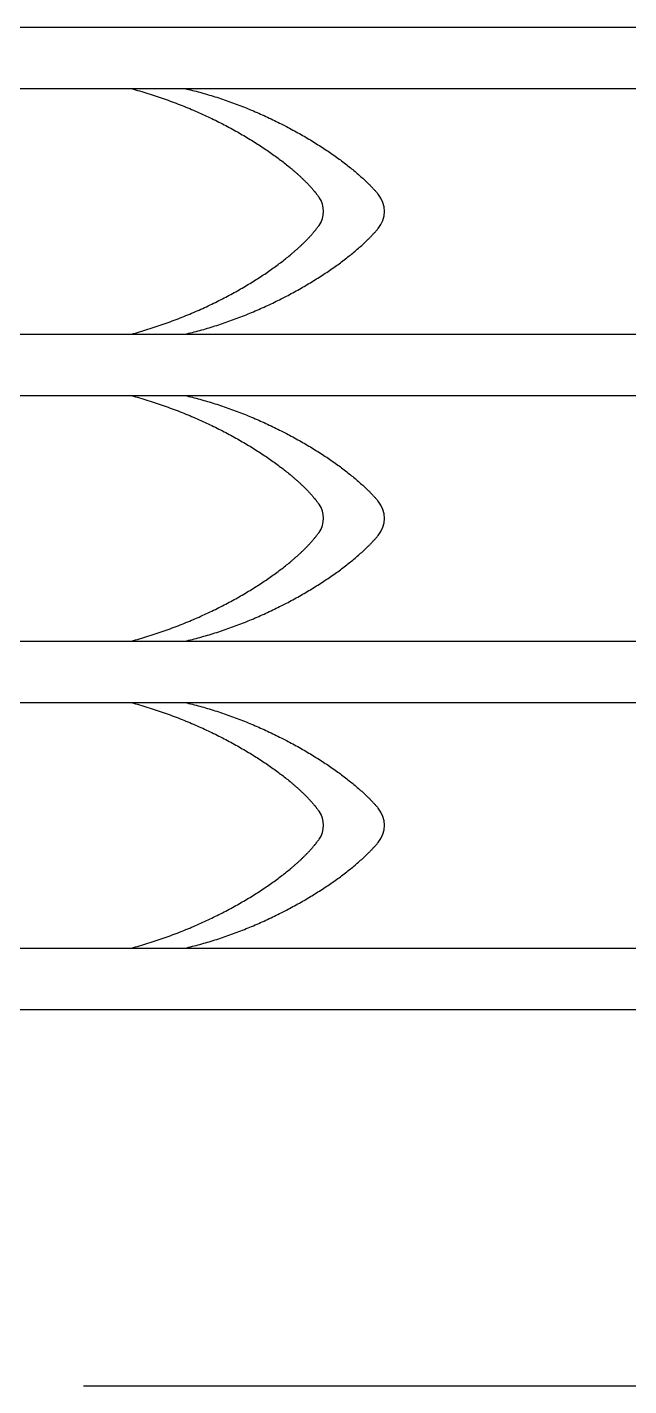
# Model space of a CAD drawing. Extents: x -111 to 2985, y -118 to 122.
# Drawn here: x 81.67 to 96.61, y -39.64 to -5.93 of the extents above; entities that cross this region are included whole.
import ezdxf

# ---------------------------------------------------------------- set-up
doc = ezdxf.new("R2010")
doc.units = 0
doc.layers.add('LAYER_03', color=5, linetype='CONTINUOUS')

msp = doc.modelspace()

# ---------------------------------------------------------------- linework, layer by layer
at = {"layer": 'LAYER_03'}
for points in [[(39.763, -5.931), (115.933, -5.931)], [(39.763, -7.454), (115.933, -7.454)], [(84.256, -7.454), (84.309, -7.468), (84.361, -7.483), (84.413, -7.498), (84.465, -7.513), (84.517, -7.528), (84.569, -7.543), (84.621, -7.559), (84.672, -7.575), (84.723, -7.591), (84.774, -7.607), (84.825, -7.624), (84.876, -7.64), (84.927, -7.657), (84.977, -7.674), (85.027, -7.692), (85.077, -7.709), (85.127, -7.727), (85.176, -7.745), (85.226, -7.763), (85.275, -7.781), (85.324, -7.799), (85.372, -7.818), (85.421, -7.837), (85.469, -7.855), (85.517, -7.874), (85.565, -7.894), (85.613, -7.913), (85.66, -7.933), (85.708, -7.952), (85.755, -7.972), (85.802, -7.992), (85.848, -8.012), (85.894, -8.033), (85.941, -8.053), (85.986, -8.073), (86.032, -8.094), (86.077, -8.115), (86.123, -8.136), (86.168, -8.157), (86.212, -8.178), (86.257, -8.199), (86.301, -8.221), (86.345, -8.242), (86.388, -8.264), (86.432, -8.285), (86.475, -8.307), (86.518, -8.329), (86.561, -8.351), (86.603, -8.373), (86.645, -8.395), (86.687, -8.418), (86.728, -8.44), (86.77, -8.462), (86.811, -8.485), (86.851, -8.508), (86.892, -8.53), (86.932, -8.553), (86.972, -8.576), (87.012, -8.599), (87.051, -8.621), (87.09, -8.644), (87.129, -8.667), (87.167, -8.69), (87.205, -8.714), (87.243, -8.737), (87.28, -8.76), (87.318, -8.783), (87.355, -8.806), (87.391, -8.83), (87.427, -8.853), (87.463, -8.876), (87.499, -8.9), (87.534, -8.923), (87.569, -8.947), (87.604, -8.97), (87.638, -8.993), (87.672, -9.017), (87.706, -9.04), (87.739, -9.064), (87.772, -9.087), (87.805, -9.111), (87.837, -9.134), (87.869, -9.158), (87.901, -9.181), (87.932, -9.204), (87.963, -9.228), (87.994, -9.251), (88.024, -9.274), (88.054, -9.298), (88.084, -9.321), (88.113, -9.344), (88.142, -9.367), (88.17, -9.391), (88.198, -9.414), (88.212, -9.425), (88.226, -9.437), (88.24, -9.448), (88.253, -9.46), (88.267, -9.471), (88.28, -9.483), (88.294, -9.494), (88.307, -9.506), (88.32, -9.517), (88.333, -9.529), (88.346, -9.54), (88.359, -9.551), (88.372, -9.563), (88.384, -9.574), (88.397, -9.586), (88.41, -9.597), (88.422, -9.608), (88.434, -9.619), (88.446, -9.631), (88.459, -9.642), (88.471, -9.653), (88.482, -9.664), (88.494, -9.676), (88.506, -9.687), (88.518, -9.698), (88.529, -9.709), (88.54, -9.72), (88.552, -9.731), (88.563, -9.742), (88.574, -9.753), (88.585, -9.764), (88.596, -9.775), (88.607, -9.786), (88.618, -9.797), (88.628, -9.808), (88.639, -9.819), (88.649, -9.83), (88.659, -9.841), (88.67, -9.852), (88.68, -9.863), (88.69, -9.873), (88.7, -9.884), (88.709, -9.895), (88.719, -9.906), (88.729, -9.916), (88.738, -9.927), (88.747, -9.937), (88.757, -9.948), (88.766, -9.959), (88.775, -9.969), (88.784, -9.98), (88.793, -9.99), (88.801, -10.001), (88.81, -10.011), (88.818, -10.021), (88.827, -10.032), (88.835, -10.042), (88.843, -10.052), (88.851, -10.062), (88.859, -10.073), (88.867, -10.083), (88.875, -10.093), (88.883, -10.103), (88.89, -10.113), (88.898, -10.123), (88.905, -10.133), (88.912, -10.143), (88.919, -10.153)], [(85.588, -7.454), (85.635, -7.465), (85.681, -7.476), (85.728, -7.487), (85.775, -7.498), (85.822, -7.51), (85.869, -7.522), (85.916, -7.535), (85.962, -7.547), (86.009, -7.56), (86.056, -7.573), (86.102, -7.586), (86.149, -7.6), (86.195, -7.614), (86.242, -7.628), (86.288, -7.642), (86.335, -7.657), (86.381, -7.671), (86.427, -7.686), (86.473, -7.701), (86.52, -7.717), (86.566, -7.733), (86.612, -7.748), (86.658, -7.764), (86.703, -7.781), (86.749, -7.797), (86.795, -7.814), (86.84, -7.831), (86.886, -7.848), (86.931, -7.865), (86.976, -7.883), (87.022, -7.9), (87.067, -7.918), (87.111, -7.936), (87.156, -7.954), (87.201, -7.973), (87.246, -7.991), (87.29, -8.01), (87.334, -8.029), (87.379, -8.048), (87.423, -8.067), (87.467, -8.087), (87.51, -8.106), (87.554, -8.126), (87.598, -8.146), (87.641, -8.166), (87.684, -8.186), (87.727, -8.206), (87.77, -8.227), (87.813, -8.247), (87.855, -8.268), (87.898, -8.289), (87.94, -8.31), (87.982, -8.331), (88.024, -8.352), (88.065, -8.374), (88.107, -8.395), (88.148, -8.417), (88.189, -8.439), (88.23, -8.46), (88.271, -8.482), (88.311, -8.504), (88.352, -8.527), (88.392, -8.549), (88.431, -8.571), (88.471, -8.594), (88.511, -8.616), (88.55, -8.639), (88.589, -8.662), (88.627, -8.684), (88.666, -8.707), (88.704, -8.73), (88.742, -8.753), (88.78, -8.776), (88.818, -8.8), (88.855, -8.823), (88.892, -8.846), (88.929, -8.87), (88.965, -8.893), (89.001, -8.916), (89.037, -8.94), (89.073, -8.964), (89.109, -8.987), (89.144, -9.011), (89.179, -9.035), (89.213, -9.058), (89.248, -9.082), (89.282, -9.106), (89.316, -9.13), (89.349, -9.154), (89.382, -9.178), (89.415, -9.202), (89.448, -9.226), (89.48, -9.25), (89.512, -9.274), (89.543, -9.298), (89.575, -9.322), (89.606, -9.346), (89.636, -9.37), (89.667, -9.394), (89.697, -9.418), (89.726, -9.442), (89.756, -9.466), (89.785, -9.489), (89.813, -9.513), (89.841, -9.537), (89.869, -9.561), (89.897, -9.585), (89.924, -9.609), (89.951, -9.633), (89.978, -9.657), (90.004, -9.681), (90.029, -9.704), (90.055, -9.728), (90.08, -9.752), (90.092, -9.763), (90.104, -9.775), (90.117, -9.787), (90.129, -9.799), (90.141, -9.811), (90.153, -9.822), (90.164, -9.834), (90.176, -9.846), (90.188, -9.858), (90.199, -9.869), (90.21, -9.881), (90.222, -9.893), (90.233, -9.904), (90.244, -9.916), (90.255, -9.927), (90.266, -9.939), (90.277, -9.951), (90.287, -9.962), (90.298, -9.974), (90.308, -9.985), (90.319, -9.997), (90.329, -10.008), (90.339, -10.02), (90.349, -10.031), (90.359, -10.043), (90.369, -10.054), (90.379, -10.065), (90.388, -10.077)], [(84.256, -13.548), (84.309, -13.533), (84.361, -13.519), (84.413, -13.504), (84.465, -13.489), (84.517, -13.474), (84.569, -13.458), (84.621, -13.443), (84.672, -13.427), (84.723, -13.411), (84.774, -13.394), (84.825, -13.378), (84.876, -13.361), (84.927, -13.344), (84.977, -13.327), (85.027, -13.31), (85.077, -13.292), (85.127, -13.275), (85.176, -13.257), (85.226, -13.239), (85.275, -13.221), (85.324, -13.202), (85.372, -13.184), (85.421, -13.165), (85.469, -13.146), (85.517, -13.127), (85.565, -13.108), (85.613, -13.088), (85.66, -13.069), (85.708, -13.049), (85.755, -13.029), (85.802, -13.009), (85.848, -12.989), (85.894, -12.969), (85.941, -12.949), (85.986, -12.928), (86.032, -12.907), (86.078, -12.887), (86.123, -12.866), (86.168, -12.845), (86.212, -12.823), (86.257, -12.802), (86.301, -12.781), (86.345, -12.759), (86.388, -12.738), (86.432, -12.716), (86.475, -12.694), (86.518, -12.672), (86.561, -12.65), (86.603, -12.628), (86.645, -12.606), (86.687, -12.584), (86.728, -12.561), (86.77, -12.539), (86.811, -12.516), (86.851, -12.494), (86.892, -12.471), (86.932, -12.449), (86.972, -12.426), (87.012, -12.403), (87.051, -12.38), (87.09, -12.357), (87.129, -12.334), (87.167, -12.311), (87.205, -12.288), (87.243, -12.265), (87.28, -12.242), (87.318, -12.218), (87.355, -12.195), (87.391, -12.172), (87.427, -12.148), (87.463, -12.125), (87.499, -12.102), (87.534, -12.078), (87.569, -12.055), (87.604, -12.031), (87.638, -12.008), (87.672, -11.985), (87.706, -11.961), (87.739, -11.938), (87.772, -11.914), (87.805, -11.891), (87.837, -11.867), (87.87, -11.844), (87.901, -11.82), (87.932, -11.797), (87.963, -11.774), (87.994, -11.75), (88.024, -11.727), (88.054, -11.704), (88.084, -11.68), (88.113, -11.657), (88.142, -11.634), (88.17, -11.611), (88.198, -11.588), (88.212, -11.576), (88.226, -11.565), (88.24, -11.553), (88.253, -11.542), (88.267, -11.53), (88.28, -11.519), (88.294, -11.507), (88.307, -11.496), (88.32, -11.484), (88.333, -11.473), (88.346, -11.461), (88.359, -11.45), (88.372, -11.439), (88.385, -11.427), (88.397, -11.416), (88.41, -11.405), (88.422, -11.393), (88.434, -11.382), (88.446, -11.371), (88.459, -11.359), (88.471, -11.348), (88.482, -11.337), (88.494, -11.326), (88.506, -11.315), (88.518, -11.303), (88.529, -11.292), (88.541, -11.281), (88.552, -11.27), (88.563, -11.259), (88.574, -11.248), (88.585, -11.237), (88.596, -11.226), (88.607, -11.215), (88.618, -11.204), (88.628, -11.193), (88.639, -11.182), (88.649, -11.171), (88.659, -11.16), (88.67, -11.15), (88.68, -11.139), (88.69, -11.128), (88.7, -11.117), (88.709, -11.107), (88.719, -11.096), (88.729, -11.085), (88.738, -11.075), (88.747, -11.064), (88.757, -11.053), (88.766, -11.043), (88.775, -11.032), (88.784, -11.022), (88.793, -11.011), (88.801, -11.001), (88.81, -10.991), (88.818, -10.98), (88.827, -10.97), (88.835, -10.959), (88.843, -10.949), (88.851, -10.939), (88.859, -10.929), (88.867, -10.919), (88.875, -10.908), (88.883, -10.898), (88.89, -10.888), (88.898, -10.878), (88.905, -10.868), (88.912, -10.858), (88.919, -10.848)], [(39.763, -13.548), (115.933, -13.548)], [(39.763, -15.071), (115.933, -15.071)], [(84.256, -15.071), (84.309, -15.085), (84.361, -15.1), (84.413, -15.115), (84.465, -15.13), (84.517, -15.145), (84.569, -15.16), (84.621, -15.176), (84.672, -15.192), (84.723, -15.208), (84.774, -15.224), (84.825, -15.241), (84.876, -15.257), (84.927, -15.274), (84.977, -15.291), (85.027, -15.309), (85.077, -15.326), (85.127, -15.344), (85.176, -15.362), (85.226, -15.38), (85.275, -15.398), (85.324, -15.416), (85.372, -15.435), (85.421, -15.454), (85.469, -15.472), (85.517, -15.491), (85.565, -15.511), (85.613, -15.53), (85.66, -15.55), (85.708, -15.569), (85.755, -15.589), (85.802, -15.609), (85.848, -15.629), (85.894, -15.65), (85.941, -15.67), (85.986, -15.69), (86.032, -15.711), (86.077, -15.732), (86.123, -15.753), (86.168, -15.774), (86.212, -15.795), (86.257, -15.816), (86.301, -15.838), (86.345, -15.859), (86.388, -15.881), (86.432, -15.902), (86.475, -15.924), (86.518, -15.946), (86.561, -15.968), (86.603, -15.99), (86.645, -16.012), (86.687, -16.035), (86.728, -16.057), (86.77, -16.079), (86.811, -16.102), (86.851, -16.125), (86.892, -16.147), (86.932, -16.17), (86.972, -16.193), (87.012, -16.216), (87.051, -16.238), (87.09, -16.261), (87.129, -16.284), (87.167, -16.307), (87.205, -16.331), (87.243, -16.354), (87.28, -16.377), (87.318, -16.4), (87.355, -16.423), (87.391, -16.447), (87.427, -16.47), (87.463, -16.493), (87.499, -16.517), (87.534, -16.54), (87.569, -16.564), (87.604, -16.587), (87.638, -16.61), (87.672, -16.634), (87.706, -16.657), (87.739, -16.681), (87.772, -16.704), (87.805, -16.728), (87.837, -16.751), (87.869, -16.775), (87.901, -16.798), (87.932, -16.821), (87.963, -16.845), (87.994, -16.868), (88.024, -16.891), (88.054, -16.915), (88.084, -16.938), (88.113, -16.961), (88.142, -16.984), (88.17, -17.008), (88.198, -17.031), (88.212, -17.042), (88.226, -17.054), (88.24, -17.065), (88.253, -17.077), (88.267, -17.088), (88.28, -17.1), (88.294, -17.111), (88.307, -17.123), (88.32, -17.134), (88.333, -17.146), (88.346, -17.157), (88.359, -17.168), (88.372, -17.18), (88.384, -17.191), (88.397, -17.203), (88.41, -17.214), (88.422, -17.225), (88.434, -17.236), (88.446, -17.248), (88.459, -17.259), (88.471, -17.27), (88.482, -17.281), (88.494, -17.293), (88.506, -17.304), (88.518, -17.315), (88.529, -17.326), (88.54, -17.337), (88.552, -17.348), (88.563, -17.359), (88.574, -17.37), (88.585, -17.381), (88.596, -17.392), (88.607, -17.403), (88.618, -17.414), (88.628, -17.425), (88.639, -17.436), (88.649, -17.447), (88.659, -17.458), (88.67, -17.469), (88.68, -17.48), (88.69, -17.49), (88.7, -17.501), (88.709, -17.512), (88.719, -17.523), (88.729, -17.533), (88.738, -17.544), (88.747, -17.554), (88.757, -17.565), (88.766, -17.576), (88.775, -17.586), (88.784, -17.597), (88.793, -17.607), (88.801, -17.618), (88.81, -17.628), (88.818, -17.638), (88.827, -17.649), (88.835, -17.659), (88.843, -17.669), (88.851, -17.679), (88.859, -17.69), (88.867, -17.7), (88.875, -17.71), (88.883, -17.72), (88.89, -17.73), (88.898, -17.74), (88.905, -17.75), (88.912, -17.76), (88.919, -17.77)], [(85.588, -15.071), (85.635, -15.082), (85.681, -15.093), (85.728, -15.104), (85.775, -15.115), (85.822, -15.127), (85.869, -15.139), (85.916, -15.152), (85.962, -15.164), (86.009, -15.177), (86.056, -15.19), (86.102, -15.203), (86.149, -15.217), (86.195, -15.231), (86.242, -15.245), (86.288, -15.259), (86.335, -15.274), (86.381, -15.288), (86.427, -15.303), (86.473, -15.318), (86.52, -15.334), (86.566, -15.35), (86.612, -15.365), (86.658, -15.381), (86.703, -15.398), (86.749, -15.414), (86.795, -15.431), (86.84, -15.448), (86.886, -15.465), (86.931, -15.482), (86.976, -15.5), (87.022, -15.517), (87.067, -15.535), (87.111, -15.553), (87.156, -15.571), (87.201, -15.59), (87.246, -15.608), (87.29, -15.627), (87.334, -15.646), (87.379, -15.665), (87.423, -15.684), (87.467, -15.704), (87.51, -15.723), (87.554, -15.743), (87.598, -15.763), (87.641, -15.783), (87.684, -15.803), (87.727, -15.823), (87.77, -15.844), (87.813, -15.864), (87.855, -15.885), (87.898, -15.906), (87.94, -15.927), (87.982, -15.948), (88.024, -15.969), (88.065, -15.991), (88.107, -16.012), (88.148, -16.034), (88.189, -16.056), (88.23, -16.077), (88.271, -16.099), (88.311, -16.121), (88.352, -16.144), (88.392, -16.166), (88.431, -16.188), (88.471, -16.211), (88.511, -16.233), (88.55, -16.256), (88.589, -16.279), (88.627, -16.301), (88.666, -16.324), (88.704, -16.347), (88.742, -16.37), (88.78, -16.393), (88.818, -16.417), (88.855, -16.44), (88.892, -16.463), (88.929, -16.487), (88.965, -16.51), (89.001, -16.533), (89.037, -16.557), (89.073, -16.581), (89.109, -16.604), (89.144, -16.628), (89.179, -16.652), (89.213, -16.675), (89.248, -16.699), (89.282, -16.723), (89.316, -16.747), (89.349, -16.771), (89.382, -16.795), (89.415, -16.819), (89.448, -16.843), (89.48, -16.867), (89.512, -16.891), (89.543, -16.915), (89.575, -16.939), (89.606, -16.963), (89.636, -16.987), (89.667, -17.011), (89.697, -17.035), (89.726, -17.059), (89.756, -17.083), (89.785, -17.106), (89.813, -17.13), (89.841, -17.154), (89.869, -17.178), (89.897, -17.202), (89.924, -17.226), (89.951, -17.25), (89.978, -17.274), (90.004, -17.298), (90.029, -17.321), (90.055, -17.345), (90.08, -17.369), (90.092, -17.38), (90.104, -17.392), (90.117, -17.404), (90.129, -17.416), (90.141, -17.428), (90.153, -17.439), (90.164, -17.451), (90.176, -17.463), (90.188, -17.475), (90.199, -17.486), (90.21, -17.498), (90.222, -17.51), (90.233, -17.521), (90.244, -17.533), (90.255, -17.544), (90.266, -17.556), (90.277, -17.568), (90.287, -17.579), (90.298, -17.591), (90.308, -17.602), (90.319, -17.614), (90.329, -17.625), (90.339, -17.637), (90.349, -17.648), (90.359, -17.66), (90.369, -17.671), (90.379, -17.682), (90.388, -17.694)], [(85.588, -21.165), (85.635, -21.154), (85.681, -21.143), (85.728, -21.132), (85.775, -21.12), (85.822, -21.108), (85.869, -21.096), (85.916, -21.084), (85.962, -21.071), (86.009, -21.058), (86.056, -21.045), (86.102, -21.032), (86.149, -21.018), (86.195, -21.005), (86.242, -20.991), (86.288, -20.976), (86.335, -20.962), (86.381, -20.947), (86.427, -20.932), (86.473, -20.917), (86.52, -20.902), (86.566, -20.886), (86.612, -20.87), (86.658, -20.854), (86.703, -20.838), (86.749, -20.821), (86.795, -20.805), (86.84, -20.788), (86.886, -20.771), (86.931, -20.753), (86.976, -20.736), (87.022, -20.718), (87.067, -20.7), (87.111, -20.682), (87.156, -20.664), (87.201, -20.646), (87.246, -20.627), (87.29, -20.608), (87.334, -20.59), (87.379, -20.571), (87.423, -20.551), (87.467, -20.532), (87.51, -20.512), (87.554, -20.493), (87.598, -20.473), (87.641, -20.453), (87.684, -20.433), (87.727, -20.412), (87.77, -20.392), (87.813, -20.371), (87.855, -20.35), (87.898, -20.33), (87.94, -20.309), (87.982, -20.287), (88.024, -20.266), (88.065, -20.245), (88.107, -20.223), (88.148, -20.202), (88.189, -20.18), (88.23, -20.158), (88.271, -20.136), (88.311, -20.114), (88.352, -20.092), (88.392, -20.07), (88.431, -20.047), (88.471, -20.025), (88.511, -20.002), (88.55, -19.98), (88.589, -19.957), (88.627, -19.934), (88.666, -19.911), (88.704, -19.888), (88.742, -19.865), (88.78, -19.842), (88.818, -19.819), (88.855, -19.796), (88.892, -19.772), (88.929, -19.749), (88.965, -19.726), (89.001, -19.702), (89.037, -19.678), (89.073, -19.655), (89.109, -19.631), (89.144, -19.608), (89.179, -19.584), (89.213, -19.56), (89.248, -19.536), (89.282, -19.512), (89.316, -19.489), (89.349, -19.465), (89.382, -19.441), (89.415, -19.417), (89.448, -19.393), (89.48, -19.369), (89.512, -19.345), (89.543, -19.321), (89.575, -19.297), (89.606, -19.273), (89.636, -19.249), (89.667, -19.225), (89.697, -19.201), (89.726, -19.177), (89.756, -19.153), (89.785, -19.129), (89.813, -19.105), (89.841, -19.081), (89.869, -19.057), (89.897, -19.033), (89.924, -19.009), (89.951, -18.986), (89.978, -18.962), (90.004, -18.938), (90.029, -18.914), (90.055, -18.89), (90.08, -18.867), (90.092, -18.855), (90.104, -18.843), (90.117, -18.831), (90.129, -18.82), (90.141, -18.808), (90.153, -18.796), (90.164, -18.784), (90.176, -18.773), (90.188, -18.761), (90.199, -18.749), (90.21, -18.738), (90.222, -18.726), (90.233, -18.714), (90.244, -18.703), (90.255, -18.691), (90.266, -18.679), (90.277, -18.668), (90.287, -18.656), (90.298, -18.645), (90.308, -18.633), (90.319, -18.622), (90.329, -18.61), (90.339, -18.599), (90.349, -18.587), (90.359, -18.576), (90.369, -18.564), (90.379, -18.553), (90.388, -18.542)], [(39.763, -21.165), (115.933, -21.165)], [(39.763, -22.688), (115.933, -22.688)], [(84.256, -22.688), (84.309, -22.702), (84.361, -22.717), (84.413, -22.732), (84.465, -22.747), (84.517, -22.762), (84.569, -22.777), (84.621, -22.793), (84.672, -22.809), (84.723, -22.825), (84.774, -22.841), (84.825, -22.858), (84.876, -22.874), (84.927, -22.891), (84.977, -22.908), (85.027, -22.926), (85.077, -22.943), (85.127, -22.961), (85.176, -22.979), (85.226, -22.997), (85.275, -23.015), (85.324, -23.033), (85.372, -23.052), (85.421, -23.071), (85.469, -23.089), (85.517, -23.108), (85.565, -23.128), (85.613, -23.147), (85.66, -23.167), (85.708, -23.186), (85.755, -23.206), (85.802, -23.226), (85.848, -23.246), (85.894, -23.267), (85.941, -23.287), (85.986, -23.307), (86.032, -23.328), (86.077, -23.349), (86.123, -23.37), (86.168, -23.391), (86.212, -23.412), (86.257, -23.433), (86.301, -23.455), (86.345, -23.476), (86.388, -23.498), (86.432, -23.519), (86.475, -23.541), (86.518, -23.563), (86.561, -23.585), (86.603, -23.607), (86.645, -23.629), (86.687, -23.652), (86.728, -23.674), (86.77, -23.696), (86.811, -23.719), (86.851, -23.742), (86.892, -23.764), (86.932, -23.787), (86.972, -23.81), (87.012, -23.833), (87.051, -23.855), (87.09, -23.878), (87.129, -23.901), (87.167, -23.924), (87.205, -23.948), (87.243, -23.971), (87.28, -23.994), (87.318, -24.017), (87.355, -24.04), (87.391, -24.064), (87.427, -24.087), (87.463, -24.11), (87.499, -24.134), (87.534, -24.157), (87.569, -24.181), (87.604, -24.204), (87.638, -24.227), (87.672, -24.251), (87.706, -24.274), (87.739, -24.298), (87.772, -24.321), (87.805, -24.345), (87.837, -24.368), (87.869, -24.392), (87.901, -24.415), (87.932, -24.438), (87.963, -24.462), (87.994, -24.485), (88.024, -24.508), (88.054, -24.532), (88.084, -24.555), (88.113, -24.578), (88.142, -24.601), (88.17, -24.625), (88.198, -24.648), (88.212, -24.659), (88.226, -24.671), (88.24, -24.682), (88.253, -24.694), (88.267, -24.705), (88.28, -24.717), (88.294, -24.728), (88.307, -24.74), (88.32, -24.751), (88.333, -24.763), (88.346, -24.774), (88.359, -24.785), (88.372, -24.797), (88.384, -24.808), (88.397, -24.82), (88.41, -24.831), (88.422, -24.842), (88.434, -24.853), (88.446, -24.865), (88.459, -24.876), (88.471, -24.887), (88.482, -24.898), (88.494, -24.91), (88.506, -24.921), (88.518, -24.932), (88.529, -24.943), (88.54, -24.954), (88.552, -24.965), (88.563, -24.976), (88.574, -24.987), (88.585, -24.998), (88.596, -25.009), (88.607, -25.02), (88.618, -25.031), (88.628, -25.042), (88.639, -25.053), (88.649, -25.064), (88.659, -25.075), (88.67, -25.086), (88.68, -25.097), (88.69, -25.107), (88.7, -25.118), (88.709, -25.129), (88.719, -25.14), (88.729, -25.15), (88.738, -25.161), (88.747, -25.171), (88.757, -25.182), (88.766, -25.193), (88.775, -25.203), (88.784, -25.214), (88.793, -25.224), (88.801, -25.235), (88.81, -25.245), (88.818, -25.255), (88.827, -25.266), (88.835, -25.276), (88.843, -25.286), (88.851, -25.296), (88.859, -25.307), (88.867, -25.317), (88.875, -25.327), (88.883, -25.337), (88.89, -25.347), (88.898, -25.357), (88.905, -25.367), (88.912, -25.377), (88.919, -25.387)], [(85.588, -22.688), (85.635, -22.699), (85.681, -22.71), (85.728, -22.721), (85.775, -22.732), (85.822, -22.744), (85.869, -22.756), (85.916, -22.769), (85.962, -22.781), (86.009, -22.794), (86.056, -22.807), (86.102, -22.82), (86.149, -22.834), (86.195, -22.848), (86.242, -22.862), (86.288, -22.876), (86.335, -22.891), (86.381, -22.905), (86.427, -22.92), (86.473, -22.935), (86.52, -22.951), (86.566, -22.967), (86.612, -22.982), (86.658, -22.998), (86.703, -23.015), (86.749, -23.031), (86.795, -23.048), (86.84, -23.065), (86.886, -23.082), (86.931, -23.099), (86.976, -23.117), (87.022, -23.134), (87.067, -23.152), (87.111, -23.17), (87.156, -23.188), (87.201, -23.207), (87.246, -23.225), (87.29, -23.244), (87.334, -23.263), (87.379, -23.282), (87.423, -23.301), (87.467, -23.321), (87.51, -23.34), (87.554, -23.36), (87.598, -23.38), (87.641, -23.4), (87.684, -23.42), (87.727, -23.44), (87.77, -23.461), (87.813, -23.481), (87.855, -23.502), (87.898, -23.523), (87.94, -23.544), (87.982, -23.565), (88.024, -23.586), (88.065, -23.608), (88.107, -23.629), (88.148, -23.651), (88.189, -23.673), (88.23, -23.694), (88.271, -23.716), (88.311, -23.738), (88.352, -23.761), (88.392, -23.783), (88.431, -23.805), (88.471, -23.828), (88.511, -23.85), (88.55, -23.873), (88.589, -23.896), (88.627, -23.918), (88.666, -23.941), (88.704, -23.964), (88.742, -23.987), (88.78, -24.01), (88.818, -24.034), (88.855, -24.057), (88.892, -24.08), (88.929, -24.104), (88.965, -24.127), (89.001, -24.15), (89.037, -24.174), (89.073, -24.198), (89.109, -24.221), (89.144, -24.245), (89.179, -24.269), (89.213, -24.292), (89.248, -24.316), (89.282, -24.34), (89.316, -24.364), (89.349, -24.388), (89.382, -24.412), (89.415, -24.436), (89.448, -24.46), (89.48, -24.484), (89.512, -24.508), (89.543, -24.532), (89.575, -24.556), (89.606, -24.58), (89.636, -24.604), (89.667, -24.628), (89.697, -24.652), (89.726, -24.676), (89.756, -24.7), (89.785, -24.723), (89.813, -24.747), (89.841, -24.771), (89.869, -24.795), (89.897, -24.819), (89.924, -24.843), (89.951, -24.867), (89.978, -24.891), (90.004, -24.915), (90.029, -24.938), (90.055, -24.962), (90.08, -24.986), (90.092, -24.997), (90.104, -25.009), (90.117, -25.021), (90.129, -25.033), (90.141, -25.045), (90.153, -25.056), (90.164, -25.068), (90.176, -25.08), (90.188, -25.092), (90.199, -25.103), (90.21, -25.115), (90.222, -25.127), (90.233, -25.138), (90.244, -25.15), (90.255, -25.161), (90.266, -25.173), (90.277, -25.185), (90.287, -25.196), (90.298, -25.208), (90.308, -25.219), (90.319, -25.231), (90.329, -25.242), (90.339, -25.254), (90.349, -25.265), (90.359, -25.277), (90.369, -25.288), (90.379, -25.299), (90.388, -25.311)], [(85.588, -28.782), (85.635, -28.771), (85.681, -28.76), (85.728, -28.749), (85.775, -28.737), (85.822, -28.725), (85.869, -28.713), (85.916, -28.701), (85.962, -28.688), (86.009, -28.675), (86.056, -28.662), (86.102, -28.649), (86.149, -28.635), (86.195, -28.622), (86.242, -28.608), (86.288, -28.593), (86.335, -28.579), (86.381, -28.564), (86.427, -28.549), (86.473, -28.534), (86.52, -28.519), (86.566, -28.503), (86.612, -28.487), (86.658, -28.471), (86.703, -28.455), (86.749, -28.438), (86.795, -28.422), (86.84, -28.405), (86.886, -28.388), (86.931, -28.37), (86.976, -28.353), (87.022, -28.335), (87.067, -28.317), (87.111, -28.299), (87.156, -28.281), (87.201, -28.263), (87.246, -28.244), (87.29, -28.225), (87.334, -28.207), (87.379, -28.188), (87.423, -28.168), (87.467, -28.149), (87.51, -28.129), (87.554, -28.11), (87.598, -28.09), (87.641, -28.07), (87.684, -28.05), (87.727, -28.029), (87.77, -28.009), (87.813, -27.988), (87.855, -27.967), (87.898, -27.947), (87.94, -27.926), (87.982, -27.904), (88.024, -27.883), (88.065, -27.862), (88.107, -27.84), (88.148, -27.819), (88.189, -27.797), (88.23, -27.775), (88.271, -27.753), (88.311, -27.731), (88.352, -27.709), (88.392, -27.687), (88.431, -27.664), (88.471, -27.642), (88.511, -27.619), (88.55, -27.597), (88.589, -27.574), (88.627, -27.551), (88.666, -27.528), (88.704, -27.505), (88.742, -27.482), (88.78, -27.459), (88.818, -27.436), (88.855, -27.413), (88.892, -27.389), (88.929, -27.366), (88.965, -27.343), (89.001, -27.319), (89.037, -27.295), (89.073, -27.272), (89.109, -27.248), (89.144, -27.225), (89.179, -27.201), (89.213, -27.177), (89.248, -27.153), (89.282, -27.129), (89.316, -27.106), (89.349, -27.082), (89.382, -27.058), (89.415, -27.034), (89.448, -27.01), (89.48, -26.986), (89.512, -26.962), (89.543, -26.938), (89.575, -26.914), (89.606, -26.89), (89.636, -26.866), (89.667, -26.842), (89.697, -26.818), (89.726, -26.794), (89.756, -26.77), (89.785, -26.746), (89.813, -26.722), (89.841, -26.698), (89.869, -26.674), (89.897, -26.65), (89.924, -26.626), (89.951, -26.603), (89.978, -26.579), (90.004, -26.555), (90.029, -26.531), (90.055, -26.507), (90.08, -26.484), (90.092, -26.472), (90.104, -26.46), (90.117, -26.448), (90.129, -26.437), (90.141, -26.425), (90.153, -26.413), (90.164, -26.401), (90.176, -26.39), (90.188, -26.378), (90.199, -26.366), (90.21, -26.355), (90.222, -26.343), (90.233, -26.331), (90.244, -26.32), (90.255, -26.308), (90.266, -26.296), (90.277, -26.285), (90.287, -26.273), (90.298, -26.262), (90.308, -26.25), (90.319, -26.239), (90.329, -26.227), (90.339, -26.216), (90.349, -26.204), (90.359, -26.193), (90.369, -26.181), (90.379, -26.17), (90.388, -26.159)], [(39.763, -28.782), (115.933, -28.782)], [(39.763, -30.305), (115.933, -30.305)], [(83.074, -39.643), (115.626, -39.643)]]:
    msp.add_lwpolyline(points, dxfattribs=at)
for points in [[(85.588, -13.548), (85.635, -13.537), (85.681, -13.526), (85.728, -13.515), (85.775, -13.503), (85.822, -13.491), (85.869, -13.479), (85.916, -13.467), (85.962, -13.454), (86.009, -13.441), (86.056, -13.428), (86.102, -13.415), (86.149, -13.402), (86.195, -13.388), (86.242, -13.374), (86.288, -13.359), (86.335, -13.345), (86.381, -13.33), (86.427, -13.315), (86.473, -13.3), (86.52, -13.285), (86.566, -13.269), (86.612, -13.253), (86.658, -13.237), (86.703, -13.221), (86.749, -13.204), (86.795, -13.188), (86.84, -13.171), (86.886, -13.154), (86.931, -13.136), (86.976, -13.119), (87.022, -13.101), (87.067, -13.083), (87.111, -13.065), (87.156, -13.047), (87.201, -13.029), (87.246, -13.01), (87.29, -12.991), (87.334, -12.973), (87.379, -12.954), (87.423, -12.934), (87.467, -12.915), (87.51, -12.895), (87.554, -12.876), (87.598, -12.856), (87.641, -12.836), (87.684, -12.816), (87.727, -12.795), (87.77, -12.775), (87.813, -12.754), (87.855, -12.733), (87.898, -12.713), (87.94, -12.692), (87.982, -12.67), (88.024, -12.649), (88.065, -12.628), (88.107, -12.606), (88.148, -12.585), (88.189, -12.563), (88.23, -12.541), (88.271, -12.519), (88.311, -12.497), (88.352, -12.475), (88.392, -12.453), (88.431, -12.43), (88.471, -12.408), (88.511, -12.385), (88.55, -12.363), (88.589, -12.34), (88.627, -12.317), (88.666, -12.294), (88.704, -12.271), (88.742, -12.248), (88.78, -12.225), (88.818, -12.202), (88.855, -12.179), (88.892, -12.155), (88.929, -12.132), (88.965, -12.109), (89.001, -12.085), (89.037, -12.061), (89.073, -12.038), (89.109, -12.014), (89.144, -11.991), (89.179, -11.967), (89.213, -11.943), (89.248, -11.919), (89.282, -11.895), (89.316, -11.872), (89.349, -11.848), (89.382, -11.824), (89.415, -11.8), (89.448, -11.776), (89.48, -11.752), (89.512, -11.728), (89.543, -11.704), (89.575, -11.68), (89.606, -11.656), (89.636, -11.632), (89.667, -11.608), (89.697, -11.584), (89.726, -11.56), (89.756, -11.536), (89.785, -11.512), (89.813, -11.488), (89.841, -11.464), (89.869, -11.44), (89.897, -11.416), (89.924, -11.392), (89.951, -11.369), (89.978, -11.345), (90.004, -11.321), (90.029, -11.297), (90.055, -11.273), (90.08, -11.25), (90.092, -11.238), (90.104, -11.226), (90.117, -11.214), (90.129, -11.203), (90.141, -11.191), (90.153, -11.179), (90.164, -11.167), (90.176, -11.156), (90.188, -11.144), (90.199, -11.132), (90.21, -11.121), (90.222, -11.109), (90.233, -11.097), (90.244, -11.086), (90.255, -11.074), (90.266, -11.062), (90.277, -11.051), (90.287, -11.039), (90.298, -11.028), (90.308, -11.016), (90.319, -11.005), (90.329, -10.993), (90.339, -10.982), (90.349, -10.97), (90.359, -10.959), (90.369, -10.947), (90.379, -10.936), (90.388, -10.925, 0.365343), (90.388, -10.077)], [(88.919, -10.848, 0.318788), (88.919, -10.153)], [(84.256, -21.165), (84.309, -21.15), (84.361, -21.136), (84.413, -21.121), (84.465, -21.106), (84.517, -21.091), (84.569, -21.075), (84.621, -21.06), (84.672, -21.044), (84.723, -21.028), (84.774, -21.011), (84.825, -20.995), (84.876, -20.978), (84.927, -20.961), (84.977, -20.944), (85.027, -20.927), (85.077, -20.909), (85.127, -20.892), (85.176, -20.874), (85.226, -20.856), (85.275, -20.838), (85.324, -20.819), (85.372, -20.801), (85.421, -20.782), (85.469, -20.763), (85.517, -20.744), (85.565, -20.725), (85.613, -20.705), (85.66, -20.686), (85.708, -20.666), (85.755, -20.646), (85.802, -20.626), (85.848, -20.606), (85.894, -20.586), (85.941, -20.566), (85.986, -20.545), (86.032, -20.524), (86.078, -20.504), (86.123, -20.483), (86.168, -20.462), (86.212, -20.44), (86.257, -20.419), (86.301, -20.398), (86.345, -20.376), (86.388, -20.355), (86.432, -20.333), (86.475, -20.311), (86.518, -20.289), (86.561, -20.267), (86.603, -20.245), (86.645, -20.223), (86.687, -20.201), (86.728, -20.178), (86.77, -20.156), (86.811, -20.133), (86.851, -20.111), (86.892, -20.088), (86.932, -20.066), (86.972, -20.043), (87.012, -20.02), (87.051, -19.997), (87.09, -19.974), (87.129, -19.951), (87.167, -19.928), (87.205, -19.905), (87.243, -19.882), (87.28, -19.859), (87.318, -19.835), (87.355, -19.812), (87.391, -19.789), (87.427, -19.765), (87.463, -19.742), (87.499, -19.719), (87.534, -19.695), (87.569, -19.672), (87.604, -19.648), (87.638, -19.625), (87.672, -19.602), (87.706, -19.578), (87.739, -19.555), (87.772, -19.531), (87.805, -19.508), (87.837, -19.484), (87.87, -19.461), (87.901, -19.437), (87.932, -19.414), (87.963, -19.391), (87.994, -19.367), (88.024, -19.344), (88.054, -19.321), (88.084, -19.297), (88.113, -19.274), (88.142, -19.251), (88.17, -19.228), (88.198, -19.205), (88.212, -19.193), (88.226, -19.182), (88.24, -19.17), (88.253, -19.159), (88.267, -19.147), (88.28, -19.136), (88.294, -19.124), (88.307, -19.113), (88.32, -19.101), (88.333, -19.09), (88.346, -19.078), (88.359, -19.067), (88.372, -19.056), (88.385, -19.044), (88.397, -19.033), (88.41, -19.022), (88.422, -19.01), (88.434, -18.999), (88.446, -18.988), (88.459, -18.976), (88.471, -18.965), (88.482, -18.954), (88.494, -18.943), (88.506, -18.932), (88.518, -18.92), (88.529, -18.909), (88.541, -18.898), (88.552, -18.887), (88.563, -18.876), (88.574, -18.865), (88.585, -18.854), (88.596, -18.843), (88.607, -18.832), (88.618, -18.821), (88.628, -18.81), (88.639, -18.799), (88.649, -18.788), (88.659, -18.777), (88.67, -18.767), (88.68, -18.756), (88.69, -18.745), (88.7, -18.734), (88.709, -18.724), (88.719, -18.713), (88.729, -18.702), (88.738, -18.692), (88.747, -18.681), (88.757, -18.67), (88.766, -18.66), (88.775, -18.649), (88.784, -18.639), (88.793, -18.628), (88.801, -18.618), (88.81, -18.608), (88.818, -18.597), (88.827, -18.587), (88.835, -18.576), (88.843, -18.566), (88.851, -18.556), (88.859, -18.546), (88.867, -18.536), (88.875, -18.525), (88.883, -18.515), (88.89, -18.505), (88.898, -18.495), (88.905, -18.485), (88.912, -18.475), (88.919, -18.465, 0.318788), (88.919, -17.77)], [(90.388, -18.542, 0.365343), (90.388, -17.694)], [(84.256, -28.782), (84.309, -28.767), (84.361, -28.753), (84.413, -28.738), (84.465, -28.723), (84.517, -28.708), (84.569, -28.692), (84.621, -28.677), (84.672, -28.661), (84.723, -28.645), (84.774, -28.628), (84.825, -28.612), (84.876, -28.595), (84.927, -28.578), (84.977, -28.561), (85.027, -28.544), (85.077, -28.526), (85.127, -28.509), (85.176, -28.491), (85.226, -28.473), (85.275, -28.455), (85.324, -28.436), (85.372, -28.418), (85.421, -28.399), (85.469, -28.38), (85.517, -28.361), (85.565, -28.342), (85.613, -28.322), (85.66, -28.303), (85.708, -28.283), (85.755, -28.263), (85.802, -28.243), (85.848, -28.223), (85.894, -28.203), (85.941, -28.183), (85.986, -28.162), (86.032, -28.141), (86.078, -28.121), (86.123, -28.1), (86.168, -28.079), (86.212, -28.057), (86.257, -28.036), (86.301, -28.015), (86.345, -27.993), (86.388, -27.972), (86.432, -27.95), (86.475, -27.928), (86.518, -27.906), (86.561, -27.884), (86.603, -27.862), (86.645, -27.84), (86.687, -27.818), (86.728, -27.795), (86.77, -27.773), (86.811, -27.75), (86.851, -27.728), (86.892, -27.705), (86.932, -27.683), (86.972, -27.66), (87.012, -27.637), (87.051, -27.614), (87.09, -27.591), (87.129, -27.568), (87.167, -27.545), (87.205, -27.522), (87.243, -27.499), (87.28, -27.476), (87.318, -27.452), (87.355, -27.429), (87.391, -27.406), (87.427, -27.382), (87.463, -27.359), (87.499, -27.336), (87.534, -27.312), (87.569, -27.289), (87.604, -27.265), (87.638, -27.242), (87.672, -27.219), (87.706, -27.195), (87.739, -27.172), (87.772, -27.148), (87.805, -27.125), (87.837, -27.101), (87.87, -27.078), (87.901, -27.054), (87.932, -27.031), (87.963, -27.008), (87.994, -26.984), (88.024, -26.961), (88.054, -26.938), (88.084, -26.914), (88.113, -26.891), (88.142, -26.868), (88.17, -26.845), (88.198, -26.822), (88.212, -26.81), (88.226, -26.799), (88.24, -26.787), (88.253, -26.776), (88.267, -26.764), (88.28, -26.753), (88.294, -26.741), (88.307, -26.73), (88.32, -26.718), (88.333, -26.707), (88.346, -26.695), (88.359, -26.684), (88.372, -26.673), (88.385, -26.661), (88.397, -26.65), (88.41, -26.639), (88.422, -26.627), (88.434, -26.616), (88.446, -26.605), (88.459, -26.593), (88.471, -26.582), (88.482, -26.571), (88.494, -26.56), (88.506, -26.549), (88.518, -26.537), (88.529, -26.526), (88.541, -26.515), (88.552, -26.504), (88.563, -26.493), (88.574, -26.482), (88.585, -26.471), (88.596, -26.46), (88.607, -26.449), (88.618, -26.438), (88.628, -26.427), (88.639, -26.416), (88.649, -26.405), (88.659, -26.394), (88.67, -26.384), (88.68, -26.373), (88.69, -26.362), (88.7, -26.351), (88.709, -26.341), (88.719, -26.33), (88.729, -26.319), (88.738, -26.309), (88.747, -26.298), (88.757, -26.287), (88.766, -26.277), (88.775, -26.266), (88.784, -26.256), (88.793, -26.245), (88.801, -26.235), (88.81, -26.225), (88.818, -26.214), (88.827, -26.204), (88.835, -26.193), (88.843, -26.183), (88.851, -26.173), (88.859, -26.163), (88.867, -26.153), (88.875, -26.142), (88.883, -26.132), (88.89, -26.122), (88.898, -26.112), (88.905, -26.102), (88.912, -26.092), (88.919, -26.082, 0.318788), (88.919, -25.387)], [(90.388, -26.159, 0.365343), (90.388, -25.311)]]:
    msp.add_lwpolyline(points, format="xyb", dxfattribs=at)

doc.saveas('drawing.dxf')
